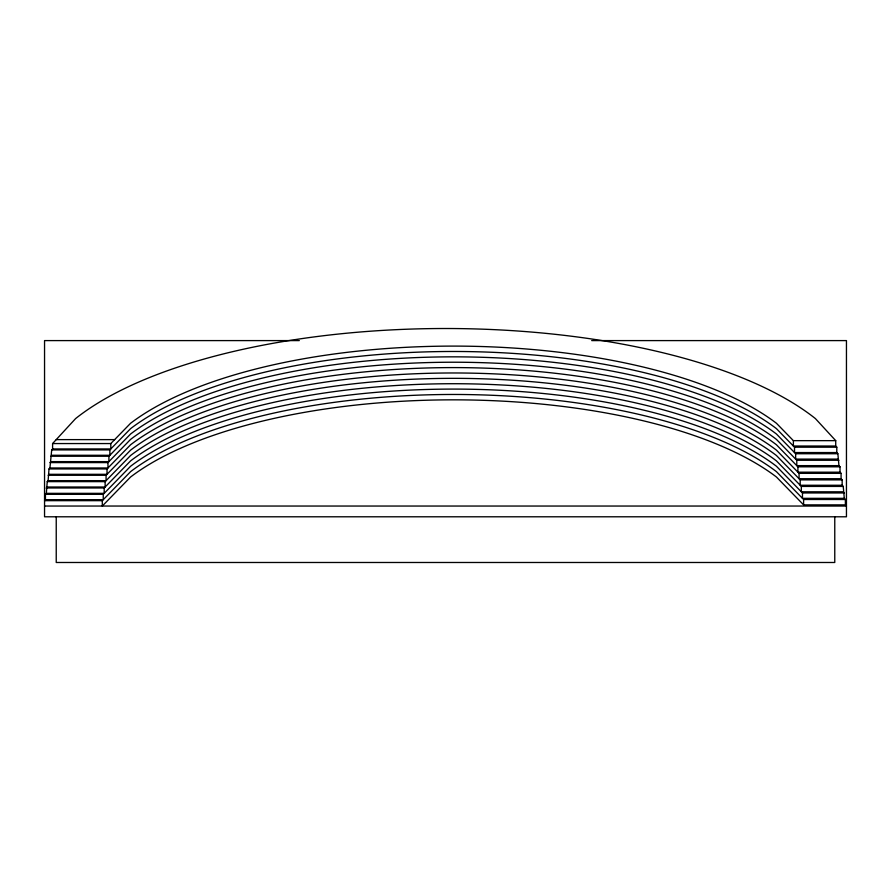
<?xml version="1.0" encoding="UTF-8"?>
<svg xmlns="http://www.w3.org/2000/svg" width="891" height="891" viewBox="0 0 891 891"><rect width="100%" height="100%" fill="white"/><g stroke="black" fill="none" stroke-linecap="round" stroke-linejoin="round"><path stroke-width="1.34" d="M102.298 500.664L44.55 500.664L45.441 499.695L45.441 494.316L46.343 493.347L47.234 481.63L48.125 480.661L49.016 468.944L49.918 467.975L51.7 449.91L52.591 448.941L52.591 443.562L75.601 418.581A412.221 161.238 0 0 1 445.5 328.512A412.221 161.238 0 0 1 815.399 418.581L835.725 440.655L835.725 446.023L836.794 447.193L836.794 452.561L837.863 453.731L838.943 465.637L840.013 466.806L840.013 472.185L841.082 473.344L841.082 478.723L842.162 479.881L842.162 485.261L843.231 486.419L844.3 498.336L845.381 499.495L845.381 504.874L803.604 504.874L776.429 476.997A362.915 141.947 0 0 0 453.519 399.836A362.915 141.947 0 0 0 130.598 476.997L102.298 506.043L102.298 500.664L130.598 471.629A362.915 141.947 0 0 1 453.519 394.468A362.915 141.947 0 0 1 776.429 471.629L803.604 499.495L803.604 504.874M46.343 488.235L47.234 487.009L105.127 487.009L105.127 481.63L130.598 455.501A362.915 141.947 0 0 1 453.519 378.341A362.915 141.947 0 0 1 776.429 455.501L800.196 479.881L800.196 485.261L842.162 485.261M52.591 448.941L110.807 448.941L110.807 443.562L130.598 423.258A362.915 141.947 0 0 1 453.519 346.098A362.915 141.947 0 0 1 776.429 423.258L793.38 440.655L793.38 446.023L835.725 446.023M51.7 455.279L109.86 455.279L109.86 449.91L130.598 428.638A362.915 141.947 0 0 1 453.519 351.477A362.915 141.947 0 0 1 776.429 428.638L794.516 447.193L794.516 452.561L836.794 452.561M50.809 461.627L108.914 461.627L108.914 456.248L130.598 434.006A362.915 141.947 0 0 1 453.519 356.845A362.915 141.947 0 0 1 776.429 434.006L795.652 453.731L795.652 459.099L837.863 459.099M49.918 467.975L107.967 467.975L107.967 462.596L130.598 439.386A362.915 141.947 0 0 1 453.519 362.225A362.915 141.947 0 0 1 776.429 439.386L796.788 460.268L796.788 465.637L838.943 465.637M49.016 474.313L107.02 474.313L107.02 468.944L130.598 444.754A362.915 141.947 0 0 1 453.519 367.593A362.915 141.947 0 0 1 776.429 444.754L797.924 466.806L797.924 472.185L840.013 472.185M48.125 480.661L106.074 480.661L106.074 475.282L130.598 450.133A362.915 141.947 0 0 1 453.519 372.973A362.915 141.947 0 0 1 776.429 450.133L799.06 473.344L799.06 478.723L841.082 478.723M46.343 493.347L104.191 493.347L104.191 487.978L130.598 460.881A362.915 141.947 0 0 1 453.519 383.72A362.915 141.947 0 0 1 776.429 460.881L801.332 486.419L801.332 491.799L843.231 491.799M45.441 499.695L103.245 499.695L103.245 494.316L130.598 466.249A362.915 141.947 0 0 1 453.519 389.089A362.915 141.947 0 0 1 776.429 466.249L802.468 492.957L802.468 498.336L844.3 498.336M299.32 340.596L44.55 340.596L44.55 516.791L846.45 516.791L846.45 340.596L591.68 340.596M56.233 439.619L114.649 439.619M793.38 440.655L835.725 440.655M52.591 443.562L110.807 443.562M794.516 447.193L836.794 447.193M51.7 449.91L109.86 449.91M795.652 453.731L837.863 453.731M50.809 456.248L108.914 456.248M796.788 460.268L838.943 460.268M49.918 462.596L107.967 462.596M797.924 466.806L840.013 466.806M49.016 468.944L107.02 468.944M799.06 473.344L841.082 473.344M48.125 475.282L106.074 475.282M800.196 479.881L842.162 479.881M47.234 481.63L105.127 481.63M801.332 486.419L843.231 486.419M46.343 487.978L104.191 487.978M802.468 492.957L844.3 492.957M45.441 494.316L103.245 494.316M803.604 499.495L845.381 499.495M44.55 506.043L846.45 506.043M834.767 516.646L834.767 562.488L56.233 562.488L56.233 516.646"/></g></svg>
